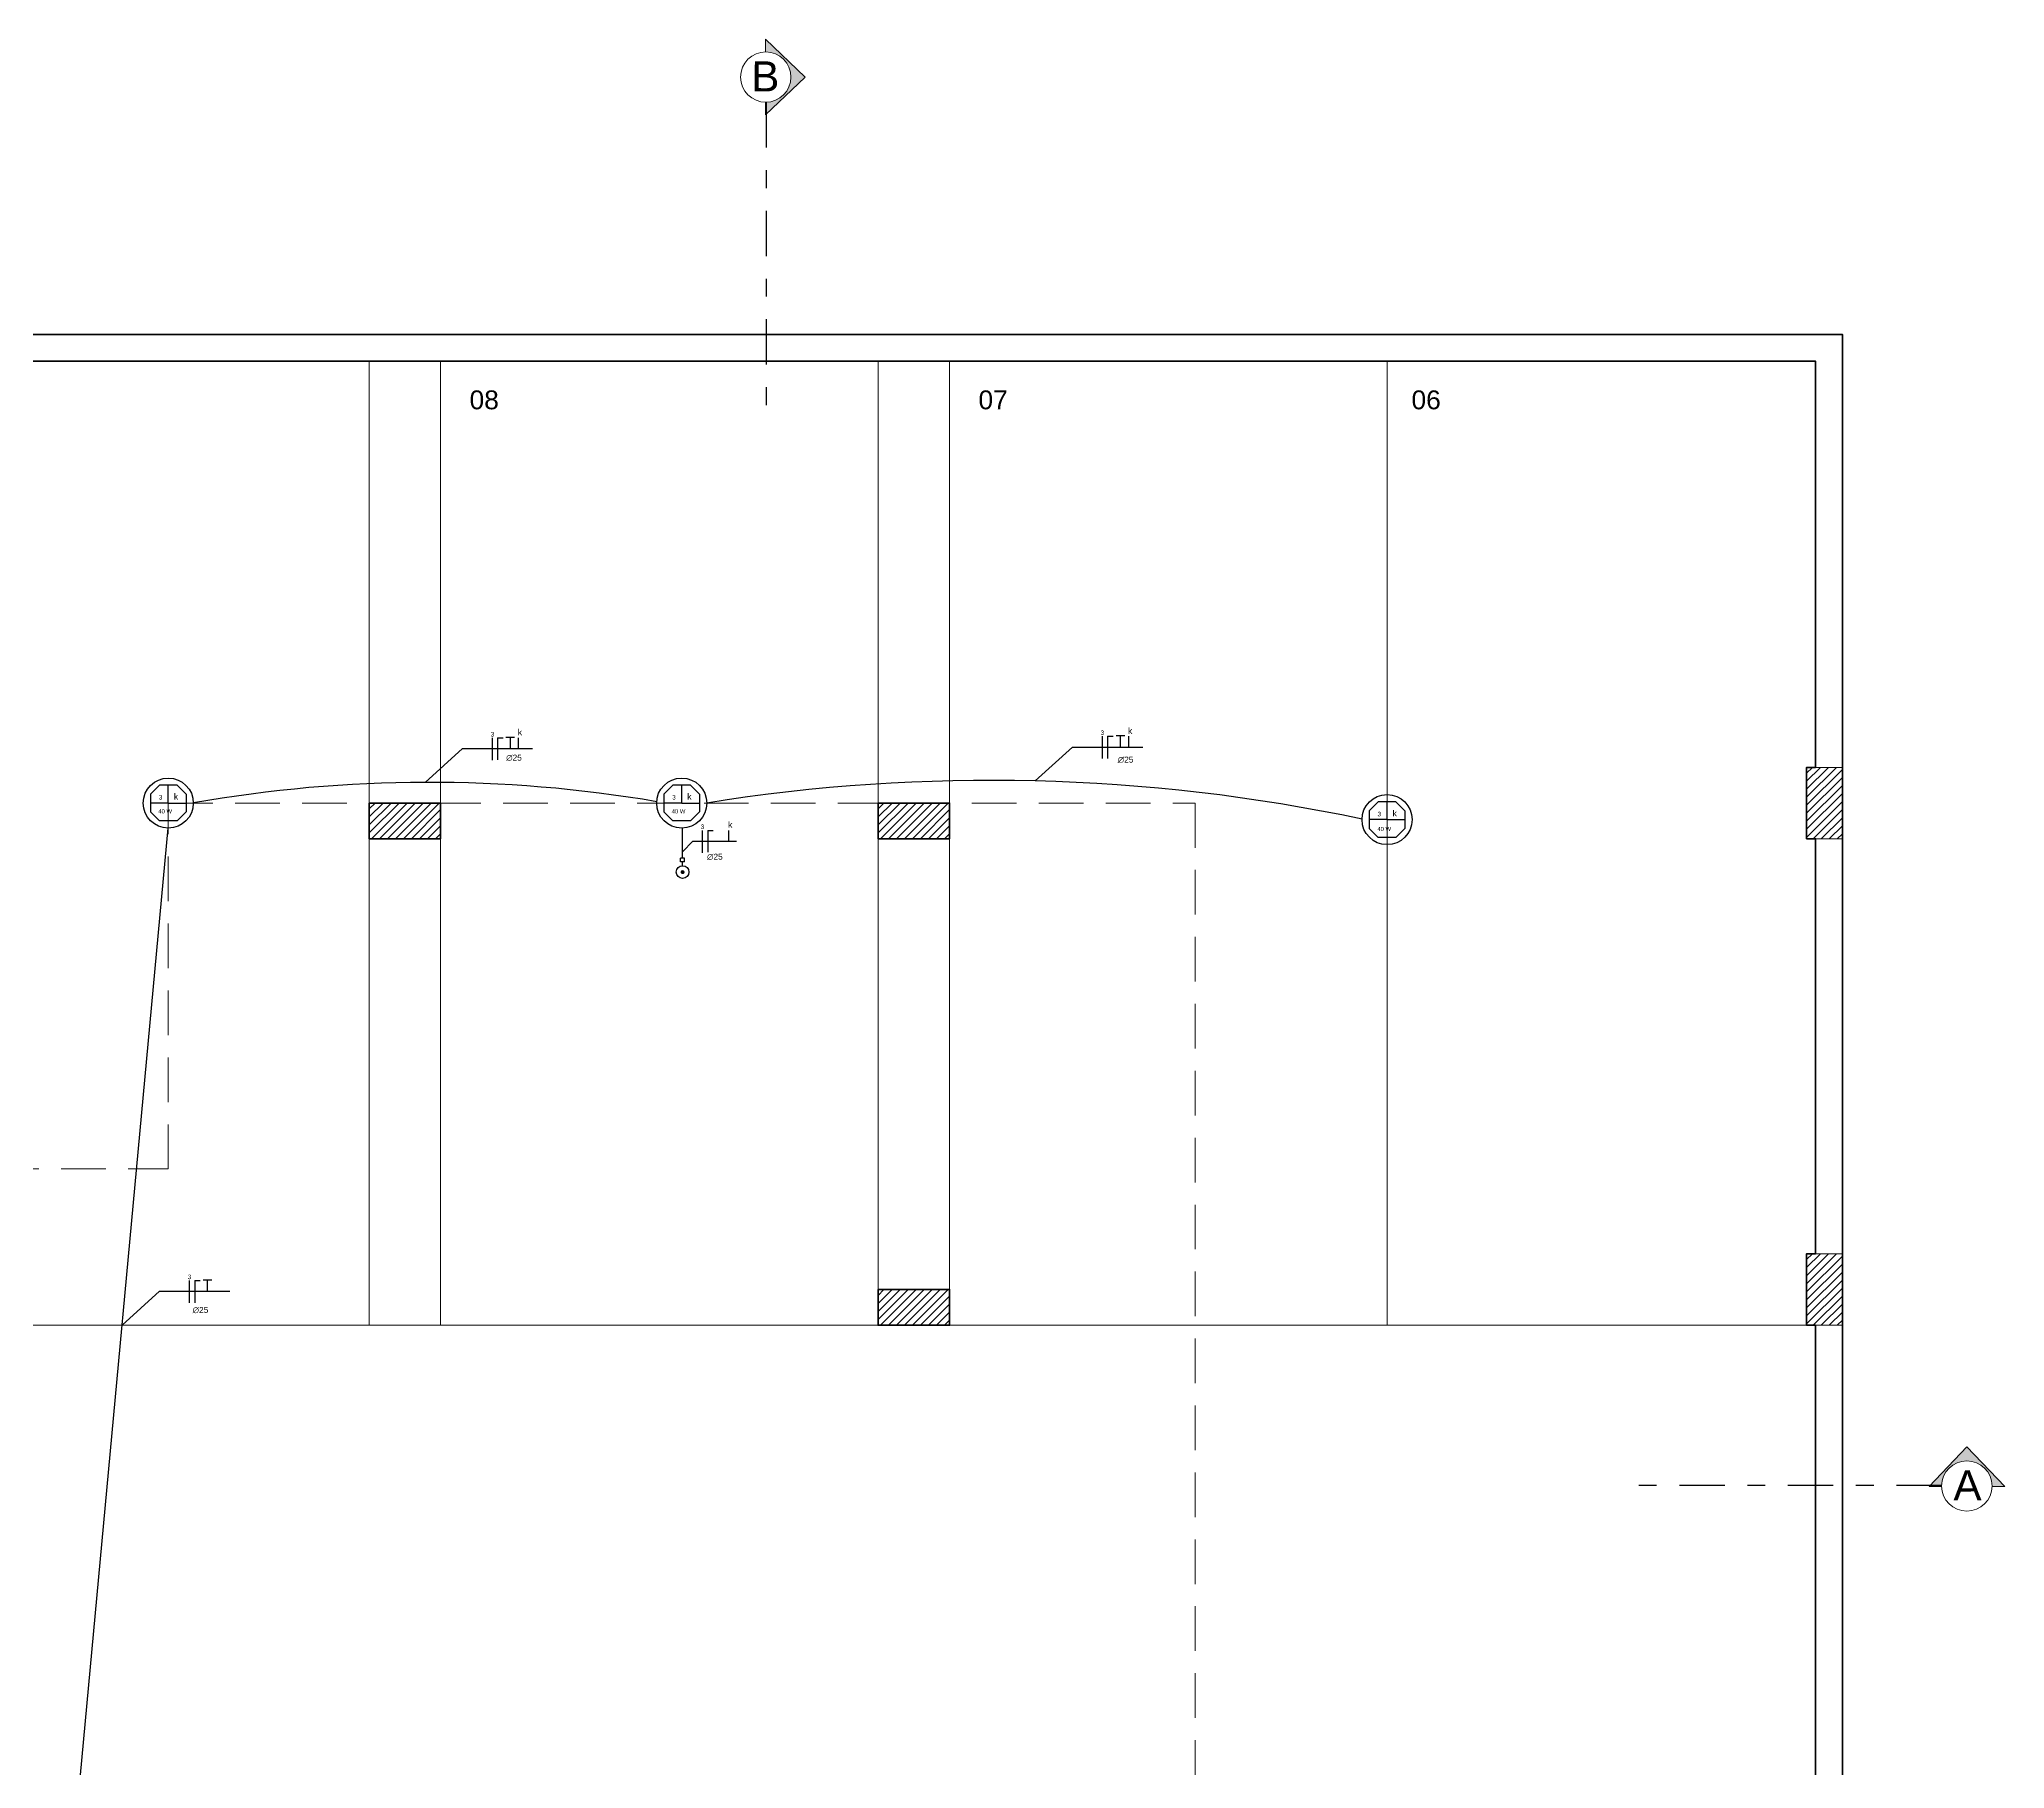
# Model space of a CAD drawing. Header units: millimetres. Extents: x 2991 to 3503, y 2795 to 2987.
# Drawn here: x 3027.41 to 3038.42, y 2825.09 to 2834.78 of the extents above; entities that cross this region are included whole.
import ezdxf
from ezdxf.enums import TextEntityAlignment as Align

# ---------------------------------------------------------------- set-up
doc = ezdxf.new("R2010")
doc.units = ezdxf.units.MM
doc.linetypes.add('DASHDOT', pattern=[25.4, 12.7, -6.35, 0, -6.35])
doc.linetypes.add('HIDDEN', pattern=[0.375, 0.25, -0.125])
for name, color, linetype in [('ESCO_37_TOMADAS', 3, 'Continuous'), ('Pranchas', 3, 'Continuous'), ('PTF', 1, 'Continuous'), ('PTO', 1, 'Continuous'), ('TET', 172, 'Continuous'), ('TEXTO', 7, 'Continuous')]:
    doc.layers.add(name, color=color, linetype=linetype)
for name, color, linetype, lineweight in [('IND', 7, 'Continuous', 13), ('PILAR', 7, 'Continuous', 5), ('Plarga', 7, 'Continuous', 40)]:
    doc.layers.add(name, color=color, linetype=linetype, lineweight=lineweight)
doc.styles.add('arial', font='')
doc.styles.add('ST', font='ROMANS.SHX', dxfattribs={"height": 0.15})
doc.styles.get("Standard").update_dxf_attribs({"font": ''})
doc.styles.get('arial').set_extended_font_data('Arial')
doc.styles.get('Standard').set_extended_font_data('Arial')

# ---------------------------------------------------------------- blocks, each defined once
blk = doc.blocks.new('iv')
at = {"color": 3}
for p, q in [((-0.2, 0.1), (-0.1, 0.2)), ((-0.2, 0.1), (-0.2, -0.1)), ((-0.1, 0.2), (0.1, 0.2)), ((0.1, 0.2), (0.2, 0.1)), ((0.2, 0.1), (0.2, -0.1)), ((-0.1, -0.2), (-0.2, -0.1)), ((-0.1, -0.2), (0.1, -0.2)), ((0.2, -0.1), (0.1, -0.2))]:
    blk.add_line(p, q, dxfattribs=at)
at = {"color": 1}
blk.add_circle((0, 0), 0.28, dxfattribs=at)
at = {"color": 1, "style": 'ST', "flags": 4}
blk.add_attdef('N%%D', text='', height=0.15, dxfattribs=at).set_placement((0.003, -0.074), align=Align.CENTER)
blk = doc.blocks.new('BCAM')
for p, q in [((-0.05, 0), (-0.05, -0.1)), ((-0.05, 0), (0.05, 0)), ((0, 0.099), (0, 0)), ((0.05, 0), (0.05, -0.1)), ((-0.05, -0.1), (0.05, -0.1))]:
    blk.add_line(p, q)
at = {"const_width": 0.049}
blk.add_lwpolyline([(0, 0.234, 1), (0, 0.285, 1)], format="xyb", close=True, dxfattribs=at)
blk.add_circle((0, 0.259), 0.16)

msp = doc.modelspace()

# ---------------------------------------------------------------- hatches: boundary and pattern name
at = {"layer": 'IND'}
for points in [[(3031.478, 2834.359), (3031.478, 2834.43, 1.014778), (3031.478, 2834.712), (3031.478, 2834.783), (3031.701, 2834.571)], [(3031.478, 2834.359), (3031.478, 2834.43, 1.014778), (3031.478, 2834.712), (3031.478, 2834.783), (3031.701, 2834.571)], [(3037.995, 2826.676), (3038.066, 2826.676, -1.014778), (3038.347, 2826.676), (3038.418, 2826.676), (3038.206, 2826.898)]]:
    msp.add_hatch(color=0, dxfattribs=at).paths.add_polyline_path(points)
at = {"layer": 'PILAR'}
h = msp.add_hatch(dxfattribs=at)
h.set_pattern_fill('ANSI31,_O', color=256, scale=0.01, angle=-90)
h.set_pattern_definition([(225, (3989.723443, 4694.267254), (-0.0224506403, 0.0224506403), [])])
h.paths.add_polyline_path([(3037.309, 2830.304), (3037.509, 2830.304), (3037.509, 2830.704), (3037.309, 2830.704)])
h = msp.add_hatch(dxfattribs=at)
h.set_pattern_fill('ANSI31,_O', color=256, scale=0.01)
h.set_pattern_definition([(45, (1165.696275, 1878.090086), (-0.0224506403, 0.0224506403), [])])
h.paths.add_polyline_path([(3029.259, 2830.504), (3029.259, 2830.304), (3029.659, 2830.304), (3029.659, 2830.504)])
h = msp.add_hatch(dxfattribs=at)
h.set_pattern_fill('ANSI31,_O', color=256, scale=0.01)
h.set_pattern_definition([(45, (1168.546275, 1878.090086), (-0.0224506403, 0.0224506403), [])])
h.paths.add_polyline_path([(3032.109, 2830.504), (3032.109, 2830.304), (3032.509, 2830.304), (3032.509, 2830.504)])
h = msp.add_hatch(dxfattribs=at)
h.set_pattern_fill('ANSI31,_O', color=256, scale=0.01, angle=-90)
h.set_pattern_definition([(225, (3989.723443, 4691.542254), (-0.0224506403, 0.0224506403), [])])
h.paths.add_polyline_path([(3037.309, 2827.579), (3037.509, 2827.579), (3037.509, 2827.979), (3037.309, 2827.979)])
h = msp.add_hatch(dxfattribs=at)
h.set_pattern_fill('ANSI31,_O', color=256, scale=0.01)
h.set_pattern_definition([(45, (1168.546275, 1875.365086), (-0.0224506403, 0.0224506403), [])])
h.paths.add_polyline_path([(3032.109, 2827.779), (3032.109, 2827.579), (3032.509, 2827.579), (3032.509, 2827.779)])

# ---------------------------------------------------------------- linework, layer by layer
for p, q in [((3028.134, 2830.504), (3028.134, 2830.604)), ((3031.009, 2830.504), (3031.009, 2830.604)), ((3028.134, 2830.504), (3028.034, 2830.504)), ((3028.134, 2830.504), (3028.234, 2830.504)), ((3031.009, 2830.504), (3030.909, 2830.504)), ((3031.009, 2830.504), (3031.109, 2830.504)), ((3034.959, 2830.411), (3034.959, 2830.511)), ((3034.959, 2830.411), (3034.859, 2830.411)), ((3034.959, 2830.411), (3035.059, 2830.411))]:
    msp.add_line(p, q)
at = {"linetype": 'DASHDOT', "lineweight": 30, "ltscale": 0.02}
for points in [[(3031.482, 2834.43), (3031.482, 2832.731)], [(3038.066, 2826.68), (3036.366, 2826.68)]]:
    msp.add_lwpolyline(points, dxfattribs=at)
at = {"lineweight": 5}
for points in [[(3029.259, 2827.579), (3029.259, 2832.979)], [(3029.659, 2827.579), (3029.659, 2832.979)], [(3032.109, 2827.579), (3032.109, 2832.979)], [(3032.509, 2827.579), (3032.509, 2832.979)], [(3034.959, 2827.579), (3034.959, 2832.979)], [(3037.359, 2827.579), (3026.809, 2827.579)]]:
    msp.add_lwpolyline(points, dxfattribs=at)
at = {"linetype": 'HIDDEN', "lineweight": 5}
msp.add_lwpolyline([(3025.284, 2828.454), (3025.284, 2828.454), (3025.284, 2828.454), (3028.134, 2828.454), (3028.134, 2830.504), (3033.884, 2830.504), (3033.884, 2822.104), (3033.084, 2822.104), (3033.084, 2819.504), (3033.884, 2819.504), (3033.884, 2813.854), (3030.784, 2813.854), (3030.784, 2813.404), (3029.284, 2813.404), (3029.284, 2813.854), (3026.784, 2813.854)], dxfattribs=at)
at = {"layer": 'ESCO_37_TOMADAS'}
for p, q in [((3029.947, 2830.869), (3029.947, 2830.744)), ((3029.977, 2830.869), (3029.977, 2830.746)), ((3029.977, 2830.869), (3030.009, 2830.869)), ((3030.048, 2830.871), (3030.048, 2830.809)), ((3030.094, 2830.869), (3030.094, 2830.809)), ((3033.364, 2830.878), (3033.364, 2830.753)), ((3033.394, 2830.878), (3033.394, 2830.754)), ((3033.394, 2830.878), (3033.426, 2830.878)), ((3033.465, 2830.879), (3033.465, 2830.817)), ((3033.511, 2830.878), (3033.511, 2830.817)), ((3031.124, 2830.351), (3031.124, 2830.226)), ((3031.155, 2830.351), (3031.155, 2830.228)), ((3031.155, 2830.351), (3031.186, 2830.351)), ((3031.271, 2830.351), (3031.271, 2830.291)), ((3028.251, 2827.829), (3028.251, 2827.704)), ((3028.282, 2827.829), (3028.282, 2827.705)), ((3028.282, 2827.829), (3028.313, 2827.829)), ((3028.352, 2827.83), (3028.352, 2827.769))]:
    msp.add_line(p, q, dxfattribs=at)
for points in [[(3030.073, 2830.871), (3030.048, 2830.871), (3030.025, 2830.871)], [(3033.49, 2830.88), (3033.465, 2830.88), (3033.442, 2830.88)], [(3028.377, 2827.831), (3028.352, 2827.831), (3028.329, 2827.831)]]:
    msp.add_lwpolyline(points, dxfattribs=at)
at = {"layer": 'IND', "color": 0}
for points in [[(3031.478, 2834.43), (3031.478, 2834.359), (3031.701, 2834.571), (3031.478, 2834.783), (3031.478, 2834.712)], [(3031.478, 2834.43), (3031.478, 2834.359), (3031.701, 2834.571), (3031.478, 2834.783), (3031.478, 2834.712)], [(3038.066, 2826.676), (3037.995, 2826.676), (3038.206, 2826.898), (3038.418, 2826.676), (3038.347, 2826.676)]]:
    msp.add_lwpolyline(points, dxfattribs=at)
for centre in [(3031.48, 2834.571), (3031.48, 2834.571), (3038.206, 2826.678)]:
    msp.add_circle(centre, 0.141, dxfattribs=at)
at = {"layer": 'PILAR'}
for points in [[(3037.309, 2830.704), (3037.309, 2830.304), (3037.509, 2830.304), (3037.509, 2830.704)], [(3037.309, 2827.979), (3037.309, 2827.579), (3037.509, 2827.579), (3037.509, 2827.979)]]:
    msp.add_lwpolyline(points, close=True, dxfattribs=at)
at = {"layer": 'Plarga'}
for points in [[(3010.509, 2833.129), (3037.509, 2833.129), (3037.509, 2808.429)], [(3037.359, 2822.504), (3037.359, 2827.579), (3037.309, 2827.579), (3037.309, 2827.979), (3037.359, 2827.979), (3037.359, 2827.979), (3037.359, 2830.304), (3037.309, 2830.304), (3037.309, 2830.704), (3037.359, 2830.704), (3037.359, 2830.704), (3037.359, 2832.979), (3010.756, 2832.979)]]:
    msp.add_lwpolyline(points, dxfattribs=at)
for points in [[(3029.259, 2830.504), (3029.659, 2830.504), (3029.659, 2830.304), (3029.259, 2830.304)], [(3032.109, 2830.504), (3032.509, 2830.504), (3032.509, 2830.304), (3032.109, 2830.304)], [(3032.109, 2827.779), (3032.509, 2827.779), (3032.509, 2827.579), (3032.109, 2827.579)]]:
    msp.add_lwpolyline(points, close=True, dxfattribs=at)
at = {"layer": 'Pranchas'}
for p, q in [((3029.572, 2830.62), (3029.781, 2830.809)), ((3029.781, 2830.809), (3030.174, 2830.809)), ((3032.988, 2830.628), (3033.197, 2830.817)), ((3033.197, 2830.817), (3033.591, 2830.817)), ((3027.876, 2827.579), (3028.085, 2827.769)), ((3028.085, 2827.769), (3028.478, 2827.769))]:
    msp.add_line(p, q, dxfattribs=at)
at = {"layer": 'TET'}
for p, q in [((3027.614, 2824.763), (3028.134, 2830.364)), ((3031.013, 2830.196), (3031.013, 2830.364))]:
    msp.add_line(p, q, dxfattribs=at)
at = {"layer": 'TET', "color": 3}
for p, q in [((3031.013, 2830.23), (3031.071, 2830.291)), ((3031.071, 2830.291), (3031.315, 2830.291))]:
    msp.add_line(p, q, dxfattribs=at)
at = {"layer": 'TET'}
for centre, radius, start, end in [((3029.592, 2823.037), 7.583, 80.2993, 100.0062), ((3032.742, 2820.567), 10.064, 78.0886, 99.1069)]:
    msp.add_arc(centre, radius, start, end, dxfattribs=at)

# ---------------------------------------------------------------- block references
at = {"layer": 'PTO'}
for name, p, xscale, yscale, zscale, rotation in [('iv', (3028.134, 2830.504), 0.5, 0.5, 0.5, 270), ('iv', (3031.009, 2830.504), 0.5, 0.5, 0.5, 270), ('iv', (3034.959, 2830.411), 0.5, 0.5, 0.5, 270), ('BCAM', (3031.014, 2830.174), 0.2191289904175036, 0.2191289904175036, 0.2191289904175036, 180)]:
    msp.add_blockref(name, p, dxfattribs=dict(at, xscale=xscale, yscale=yscale, zscale=zscale, rotation=rotation))

# ---------------------------------------------------------------- texts
at = {"layer": 'ESCO_37_TOMADAS'}
for p in [(3028.078, 2830.446), (3030.953, 2830.446), (3034.905, 2830.347)]:
    msp.add_text('40 W', height=0.0235, dxfattribs=at).set_placement(p)
at = {"layer": 'ESCO_37_TOMADAS', "attachment_point": 1}
for s, width, gutter_width, insert, char_height in [('{\\fArial Unicode MS|b0|i0|c0|p34;3}', 0.000485, 0.126, (3029.939, 2830.902), 0.02522), ('{\\fArial Unicode MS|b0|i0|c0|p34;k}', 0.01212, 0.173, (3030.091, 2830.918), 0.03457), ('{\\fArial Unicode MS|b0|i0|c0|p34;3}', 0.000485, 0.126, (3033.355, 2830.911), 0.02522), ('{\\fArial Unicode MS|b0|i0|c0|p34;k}', 0.01212, 0.173, (3033.508, 2830.926), 0.03457), ('{\\fArial Unicode MS|b0|i0|c0|p34;3}', 0.000485, 0.126, (3028.081, 2830.549), 0.02522), ('{\\fArial Unicode MS|b0|i0|c0|p34;k}', 0.01212, 0.173, (3028.165, 2830.558), 0.03457), ('{\\fArial Unicode MS|b0|i0|c0|p34;3}', 0.000485, 0.126, (3030.956, 2830.549), 0.02522), ('{\\fArial Unicode MS|b0|i0|c0|p34;k}', 0.01212, 0.173, (3031.04, 2830.558), 0.03457), ('{\\fArial Unicode MS|b0|i0|c0|p34;3}', 0.000485, 0.126, (3034.906, 2830.455), 0.02522), ('{\\fArial Unicode MS|b0|i0|c0|p34;k}', 0.01212, 0.173, (3034.99, 2830.464), 0.03457), ('{\\fArial Unicode MS|b0|i0|c0|p34;3}', 0.000485, 0.126, (3031.116, 2830.384), 0.02522), ('{\\fArial Unicode MS|b0|i0|c0|p34;k}', 0.01212, 0.173, (3031.269, 2830.4), 0.03457), ('{\\fArial Unicode MS|b0|i0|c0|p34;3}', 0.000485, 0.126, (3028.243, 2827.862), 0.02522)]:
    msp.add_mtext_dynamic_manual_height_columns(s, width=width, gutter_width=gutter_width, heights=[0], dxfattribs=dict(at, insert=insert, char_height=char_height))
at = {"layer": 'IND', "color": 0, "style": 'arial'}
for s, rotation, p in [('B', 359.5357, (3031.398, 2834.491)), ('B', 359.5357, (3031.398, 2834.491)), ('A', 0.4643, (3038.131, 2826.597))]:
    msp.add_text(s, height=0.169, rotation=rotation, dxfattribs=at).set_placement(p)
at = {"layer": 'PTF', "char_height": 0.0333, "width": 0.08827, "attachment_point": 1}
for insert in [(3030.026, 2830.775), (3033.451, 2830.764), (3031.151, 2830.22), (3028.27, 2827.681)]:
    msp.add_mtext('∅25', dxfattribs=dict(at, insert=insert))
at = {"layer": 'TEXTO', "style": 'arial'}
for s, p in [('08', (3029.821, 2832.71)), ('07', (3032.671, 2832.71)), ('06', (3035.096, 2832.71))]:
    msp.add_text(s, height=0.1056, dxfattribs=at).set_placement(p)

doc.saveas('drawing.dxf')
